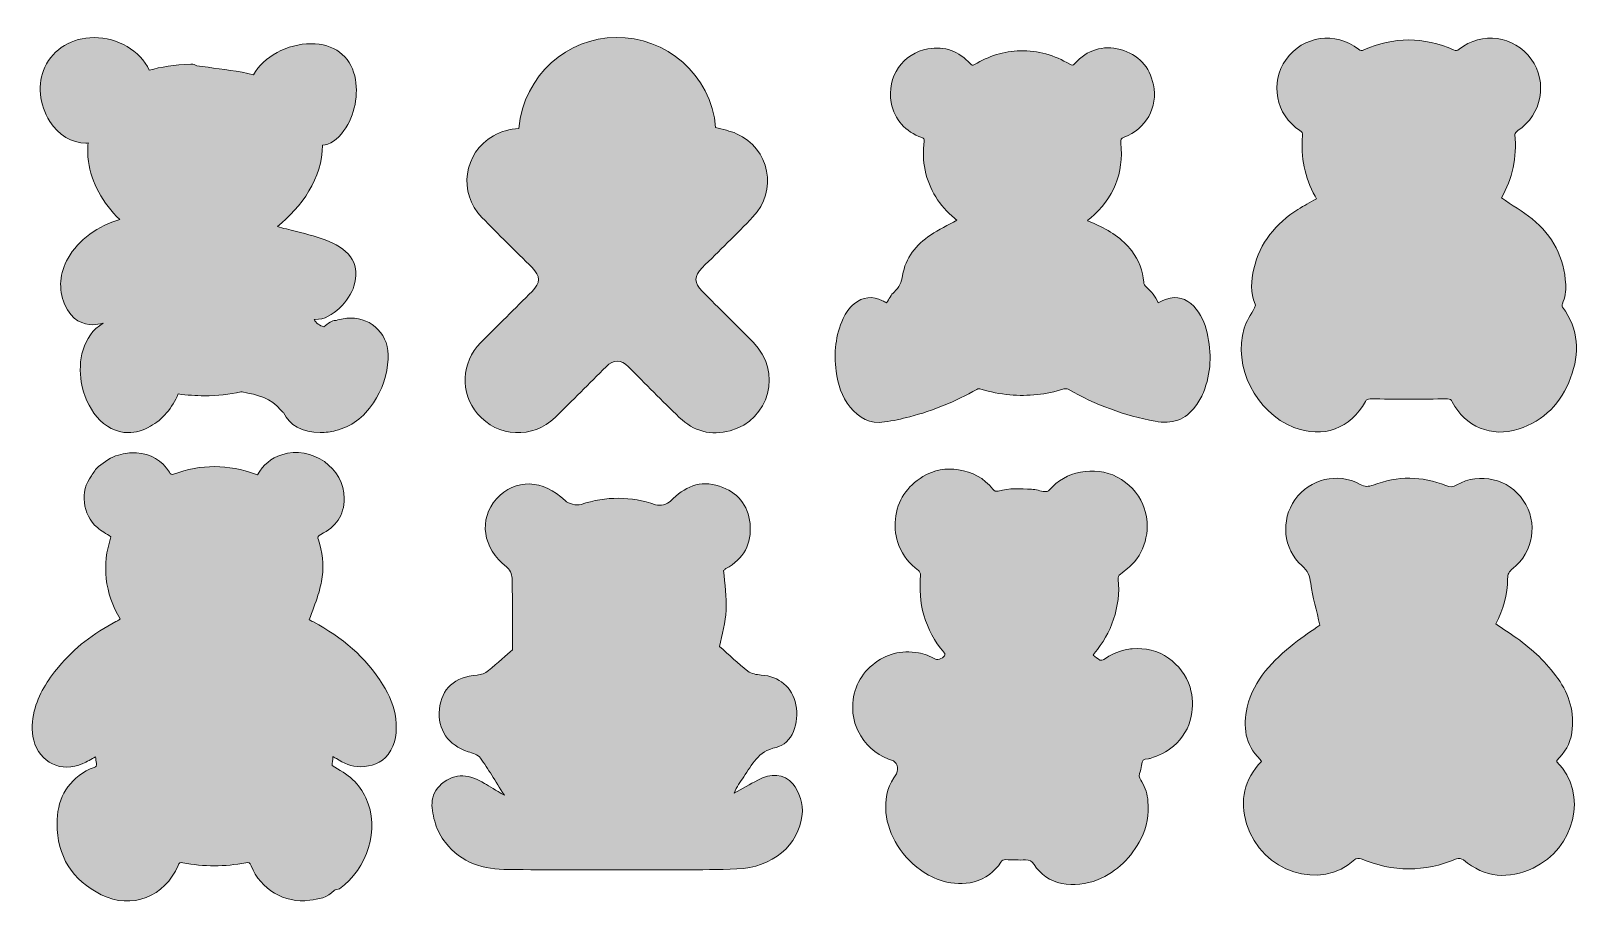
# Model space of a CAD drawing. Header units: inches. Extents: x -2172 to 3929, y -3938 to 1677.
# Drawn here: x 951 to 3808, y -3938 to -2326 of the extents above; entities that cross this region are included whole.
import ezdxf

# ---------------------------------------------------------------- set-up
doc = ezdxf.new("R2010")
doc.units = ezdxf.units.IN
doc.header["$MEASUREMENT"] = 0
doc.layers.add('Layer 1', color=7, linetype='Continuous')

# ---------------------------------------------------------------- blocks, each defined once
blk = doc.blocks.new('block 2')
at = {"layer": 'Layer 1', "true_color": 0x094d3e}
h = blk.add_hatch(color=128, dxfattribs=at)
h.dxf.hatch_style = 2
edge = h.paths.add_edge_path()
edge.add_spline(control_points=[(1051.2, -2531.4), (1052.5, -2531.4), (1053.8, -2531.4), (1055.2, -2531.3), (1054, -2543), (1054.2, -2554.5), (1055.7, -2565.1), (1061.3, -2604), (1081.5, -2641.4), (1113.1, -2671.9), (1073.9, -2682.4), (1037.1, -2709.4), (1018.2, -2742.5), (1002.6, -2769.9), (1000.4, -2799.1), (1012, -2826.9), (1024.9, -2858.1), (1047, -2864.6), (1063.3, -2864.6), (1069.3, -2864.6), (1075.8, -2863.7), (1082.6, -2862), (1044, -2885), (1036.4, -2932.6), (1042.6, -2969.7), (1046.7, -2994.1), (1056.7, -3016.7), (1070.8, -3033.4), (1086.9, -3052.5), (1106.9, -3062.6), (1128.6, -3062.6), (1142, -3062.6), (1155.7, -3058.7), (1169.4, -3051), (1191.4, -3038.7), (1209.7, -3017.3), (1220.5, -2991.6), (1236.5, -2993.9), (1252.7, -2995), (1268.7, -2995), (1292.2, -2995), (1314.5, -2992.5), (1335.1, -2987.6), (1335.1, -2987.6), (1337.5, -2988), (1337.5, -2988), (1366.2, -2993.6), (1390.9, -2998.4), (1408.5, -3021.4), (1409.9, -3023.2), (1411.7, -3024.7), (1413.7, -3025.8), (1423.7, -3048.8), (1448.5, -3062.4), (1480.9, -3062.4), (1490.5, -3062.4), (1500.1, -3061.3), (1509.5, -3059), (1536.8, -3052.2), (1560.6, -3034.7), (1578.5, -3008.2), (1594.5, -2984.4), (1604.1, -2955.8), (1605.5, -2927.7), (1606.6, -2906), (1600.2, -2887.2), (1586.9, -2873.3), (1574.2, -2859.9), (1556.3, -2852.5), (1536.6, -2852.5), (1527.7, -2852.5), (1518.8, -2854), (1510, -2857.1), (1509.7, -2857), (1509.3, -2857), (1508.9, -2857), (1505.4, -2857), (1502, -2858), (1499.2, -2860), (1495.3, -2862.6), (1491.4, -2865.4), (1487.4, -2868.4), (1479.9, -2866.5), (1473.5, -2861.5), (1469.6, -2855.1), (1470.3, -2855.2), (1471.1, -2855.2), (1471.9, -2855.2), (1504.1, -2855.2), (1534.9, -2819.5), (1542.8, -2793.9), (1548.6, -2775.5), (1547.5, -2759.1), (1539.7, -2745.3), (1522.6, -2715), (1477.3, -2703.7), (1437.3, -2693.8), (1424.6, -2690.6), (1412.3, -2687.6), (1402.3, -2684.2), (1445.6, -2649.6), (1486, -2595.5), (1484.8, -2535.4), (1498.5, -2534.9), (1512.2, -2525.6), (1524.4, -2508.6), (1544.5, -2480.5), (1552.1, -2442), (1544.1, -2408.2), (1535.5, -2371.3), (1505.6, -2349.2), (1464.2, -2349.2), (1420.5, -2349.2), (1376.5, -2373.3), (1358.6, -2406.2), (1330.7, -2399.4), (1301.4, -2395.8), (1275.3, -2392.5), (1268, -2391.6), (1261, -2390.7), (1254.3, -2389.8), (1251.6, -2387.7), (1248.2, -2386.6), (1244.4, -2386.6), (1244.2, -2386.6), (1243.9, -2386.6), (1243.6, -2386.6), (1212.6, -2388.1), (1188.6, -2391.6), (1167.3, -2397.9), (1149.9, -2361.8), (1110.2, -2338), (1065.9, -2338), (1025.4, -2338), (991.6, -2358.3), (975.7, -2392.4), (961.7, -2422.1), (965.3, -2461.1), (984.7, -2491.7), (1000.7, -2517), (1025, -2531.5), (1051.2, -2531.4)], knot_values=[0, 0, 0, 0, 1, 1, 1, 2, 2, 2, 3, 3, 3, 4, 4, 4, 5, 5, 5, 6, 6, 6, 7, 7, 7, 8, 8, 8, 9, 9, 9, 10, 10, 10, 11, 11, 11, 12, 12, 12, 13, 13, 13, 14, 14, 14, 15, 15, 15, 16, 16, 16, 17, 17, 17, 18, 18, 18, 19, 19, 19, 20, 20, 20, 21, 21, 21, 22, 22, 22, 23, 23, 23, 24, 24, 24, 25, 25, 25, 26, 26, 26, 27, 27, 27, 28, 28, 28, 29, 29, 29, 30, 30, 30, 31, 31, 31, 32, 32, 32, 33, 33, 33, 34, 34, 34, 35, 35, 35, 36, 36, 36, 37, 37, 37, 38, 38, 38, 39, 39, 39, 40, 40, 40, 41, 41, 41, 42, 42, 42, 43, 43, 43, 44, 44, 44, 45, 45, 45, 46, 46, 46, 47, 47, 47, 47], degree=3, periodic=1)
h = blk.add_hatch(color=128, dxfattribs=at)
h.dxf.hatch_style = 2
edge = h.paths.add_edge_path()
edge.add_spline(control_points=[(1775.2, -2897.7), (1739.6, -2933.5), (1737.2, -2990), (1769.5, -3028.1), (1806.2, -3071.5), (1871.1, -3074.7), (1912, -3034.7), (1943.4, -3004), (1974.2, -2972.7), (2005.4, -2941.7), (2019.3, -2927.9), (2032.4, -2928), (2046.2, -2941.8), (2077.3, -2972.9), (2108.2, -3004.2), (2139.7, -3034.8), (2165.9, -3060.3), (2197.8, -3068.8), (2232.9, -3059.2), (2305.7, -3039.3), (2328.8, -2950.6), (2275.5, -2897), (2244.3, -2865.7), (2212.9, -2834.5), (2181.6, -2803.3), (2166.5, -2788.2), (2166.5, -2775.3), (2181.5, -2760.3), (2212.6, -2729.3), (2244.3, -2698.7), (2274.8, -2667), (2320.7, -2619.3), (2305.3, -2541.3), (2244.8, -2514.2), (2232.8, -2508.9), (2219.4, -2506.8), (2206.3, -2503), (2198.9, -2405.6), (2113.7, -2336.2), (2023.6, -2337.6), (1935, -2338.9), (1855, -2404.7), (1845.3, -2504.8), (1828.5, -2506), (1812.9, -2509.7), (1798.6, -2517.9), (1744, -2549.1), (1733.4, -2623), (1777.5, -2667.9), (1807.9, -2698.9), (1839, -2729.3), (1869.7, -2760), (1885.3, -2775.6), (1885.3, -2787.9), (1869.7, -2803.5), (1838.2, -2834.9), (1806.5, -2866.2), (1775.2, -2897.7)], knot_values=[0, 0, 0, 0, 1, 1, 1, 2, 2, 2, 3, 3, 3, 4, 4, 4, 5, 5, 5, 6, 6, 6, 7, 7, 7, 8, 8, 8, 9, 9, 9, 10, 10, 10, 11, 11, 11, 12, 12, 12, 13, 13, 13, 14, 14, 14, 15, 15, 15, 16, 16, 16, 17, 17, 17, 18, 18, 18, 19, 19, 19, 19], degree=3, periodic=1)
h = blk.add_hatch(color=128, dxfattribs=at)
h.dxf.hatch_style = 2
edge = h.paths.add_edge_path()
edge.add_spline(control_points=[(3759.7, -2826.3), (3764.8, -2815), (3766.4, -2803.2), (3765.8, -2790.9), (3763.5, -2741.5), (3742.1, -2701.4), (3704.3, -2670.5), (3687, -2656.4), (3667.3, -2645.2), (3647.8, -2632.1), (3668.1, -2597), (3676.7, -2557.8), (3672.8, -2515.9), (3672.6, -2513.6), (3675.5, -2510.2), (3677.8, -2508.6), (3722.1, -2479.1), (3733.3, -2420), (3702.4, -2377.3), (3671.6, -2334.5), (3611.8, -2326.3), (3570.2, -2359.3), (3566.7, -2362.1), (3564.2, -2362.3), (3560.2, -2360.5), (3505.4, -2336.2), (3450.4, -2336.2), (3395.5, -2360.5), (3391.5, -2362.3), (3389.1, -2362.1), (3385.6, -2359.3), (3343.5, -2326.1), (3284, -2334.6), (3252.9, -2377.9), (3222.5, -2420.3), (3233.8, -2479.5), (3278.2, -2508.4), (3282, -2510.9), (3283.5, -2513.1), (3283.1, -2518), (3279.6, -2557.3), (3287.1, -2594.5), (3306.3, -2629.1), (3307.2, -2630.6), (3307.8, -2632.3), (3308.4, -2633.7), (3296.8, -2640.3), (3285.4, -2646.2), (3274.6, -2653.1), (3234.1, -2679.3), (3204.5, -2713.9), (3193.8, -2762.2), (3189, -2783.8), (3186.4, -2805.8), (3196.3, -2827.1), (3197.1, -2828.8), (3195.8, -2831.8), (3194.8, -2833.8), (3188.6, -2846.3), (3180.2, -2858), (3176.1, -2871.1), (3154.6, -2940.7), (3197.5, -3025.9), (3267, -3053), (3320.5, -3073.8), (3371.7, -3055.4), (3398.3, -3005.4), (3400.5, -3001.4), (3403.1, -3000.9), (3406.9, -3000.9), (3454.3, -3001), (3501.8, -3001), (3549.2, -3000.9), (3553.7, -3000.9), (3555.8, -3002.4), (3557.8, -3006.3), (3581.3, -3051.8), (3629.8, -3072), (3678.8, -3056.3), (3726.4, -3041), (3757.8, -3008), (3774.9, -2962.1), (3791.8, -2916.8), (3790.3, -2872.8), (3760, -2832.5), (3759, -2831.1), (3759, -2828), (3759.7, -2826.3)], knot_values=[0, 0, 0, 0, 1, 1, 1, 2, 2, 2, 3, 3, 3, 4, 4, 4, 5, 5, 5, 6, 6, 6, 7, 7, 7, 8, 8, 8, 9, 9, 9, 10, 10, 10, 11, 11, 11, 12, 12, 12, 13, 13, 13, 14, 14, 14, 15, 15, 15, 16, 16, 16, 17, 17, 17, 18, 18, 18, 19, 19, 19, 20, 20, 20, 21, 21, 21, 22, 22, 22, 23, 23, 23, 24, 24, 24, 25, 25, 25, 26, 26, 26, 27, 27, 27, 28, 28, 28, 29, 29, 29, 29], degree=3, periodic=1)
h = blk.add_hatch(color=128, dxfattribs=at)
h.dxf.hatch_style = 2
edge = h.paths.add_edge_path()
edge.add_spline(control_points=[(3083.4, -2830.9), (3069.5, -2816.5), (3052.8, -2811.2), (3033.3, -2817.7), (3028.2, -2819.4), (3023.4, -2822.1), (3018.1, -2824.6), (3013.2, -2812.8), (3005.4, -2803.5), (2996.1, -2795.3), (2993.9, -2793.3), (2991.9, -2789.8), (2991.7, -2786.9), (2990.2, -2765.4), (2982.7, -2746.3), (2969.7, -2729.3), (2952.2, -2706.5), (2928.8, -2691.7), (2903, -2680.2), (2898.4, -2678.1), (2893.7, -2676.2), (2888.3, -2673.9), (2890.8, -2671.8), (2892.6, -2670.4), (2894.3, -2669), (2936.4, -2632.6), (2955.4, -2586.9), (2949.7, -2531.4), (2949.1, -2525.3), (2949.7, -2522.7), (2956, -2520.4), (2995.5, -2506), (3018.2, -2465.7), (3009.5, -2424.5), (3002.4, -2391.1), (2981.8, -2368.7), (2948.9, -2360), (2916.4, -2351.3), (2888, -2360.5), (2865.3, -2385.6), (2861.9, -2389.3), (2859.9, -2389.2), (2855.9, -2386.8), (2828, -2370.1), (2797.8, -2361.5), (2765.3, -2362.2), (2735.1, -2362.9), (2707, -2371.8), (2681.2, -2387.5), (2677.8, -2389.5), (2676.2, -2389), (2673.7, -2386.2), (2652.8, -2362.8), (2626.8, -2353.2), (2595.9, -2358.5), (2550.9, -2366.2), (2519.3, -2409.8), (2528.5, -2457.2), (2534.7, -2488.9), (2554.1, -2510.4), (2584.6, -2521.4), (2588.3, -2522.7), (2589.5, -2524.2), (2588.9, -2528.2), (2586.4, -2546), (2586.9, -2563.7), (2590.7, -2581.3), (2598.3, -2617), (2616.6, -2646.2), (2644.7, -2669.5), (2646.4, -2670.9), (2648, -2672.3), (2648.8, -2673), (2632.5, -2682.1), (2615.9, -2690), (2600.7, -2700.1), (2574, -2717.8), (2554.5, -2741.9), (2549.3, -2774.3), (2547.3, -2786.8), (2543.4, -2796.3), (2533.8, -2804.7), (2528, -2809.7), (2524.6, -2817.5), (2519.9, -2824.4), (2520.2, -2824.4), (2520, -2824.4), (2519.8, -2824.4), (2517.5, -2823.2), (2515.1, -2821.9), (2512.7, -2820.7), (2494.1, -2811.6), (2476.5, -2813.2), (2460.3, -2826.4), (2451.3, -2833.6), (2445, -2843), (2440.3, -2853.3), (2426.2, -2884.1), (2423, -2916.4), (2427.3, -2949.7), (2430.5, -2973.8), (2437.5, -2996.4), (2452.9, -3015.7), (2469.1, -3035.9), (2489.8, -3046.7), (2516.1, -3043.1), (2531.8, -3040.9), (2547.3, -3037.5), (2562.6, -3033.5), (2605.8, -3022.4), (2646.5, -3005.4), (2685.3, -2983.3), (2687.4, -2982.1), (2690.7, -2981.9), (2693.1, -2982.6), (2710.3, -2987.9), (2727.7, -2991.8), (2745.8, -2993.3), (2779.7, -2996.1), (2812.9, -2993.2), (2845.4, -2982.5), (2847.7, -2981.8), (2851.1, -2982), (2853.2, -2983.1), (2903.1, -3011.6), (2956.2, -3031.2), (3012.7, -3041.9), (3043.3, -3047.8), (3068.3, -3039.1), (3086.9, -3014.1), (3092.6, -3006.5), (3097.5, -2998), (3101.1, -2989.3), (3115.5, -2953.6), (3116.7, -2916.7), (3107.9, -2879.5), (3103.6, -2861.5), (3096.6, -2844.5), (3083.4, -2830.9)], knot_values=[0, 0, 0, 0, 1, 1, 1, 2, 2, 2, 3, 3, 3, 4, 4, 4, 5, 5, 5, 6, 6, 6, 7, 7, 7, 8, 8, 8, 9, 9, 9, 10, 10, 10, 11, 11, 11, 12, 12, 12, 13, 13, 13, 14, 14, 14, 15, 15, 15, 16, 16, 16, 17, 17, 17, 18, 18, 18, 19, 19, 19, 20, 20, 20, 21, 21, 21, 22, 22, 22, 23, 23, 23, 24, 24, 24, 25, 25, 25, 26, 26, 26, 27, 27, 27, 28, 28, 28, 29, 29, 29, 30, 30, 30, 31, 31, 31, 32, 32, 32, 33, 33, 33, 34, 34, 34, 35, 35, 35, 36, 36, 36, 37, 37, 37, 38, 38, 38, 39, 39, 39, 40, 40, 40, 41, 41, 41, 42, 42, 42, 43, 43, 43, 44, 44, 44, 45, 45, 45, 46, 46, 46, 46], degree=3, periodic=1)
h = blk.add_hatch(color=128, dxfattribs=at)
h.dxf.hatch_style = 2
edge = h.paths.add_edge_path()
edge.add_spline(control_points=[(1605.6, -3652.8), (1592.8, -3669.5), (1575.2, -3675.1), (1554.8, -3675.6), (1537.9, -3675.9), (1524.2, -3668.7), (1510.5, -3660.6), (1508.7, -3659.6), (1506.9, -3658.5), (1504.2, -3656.8), (1503.6, -3663.6), (1503, -3669.2), (1502.6, -3673), (1516.1, -3682), (1530, -3689), (1540.9, -3699.3), (1550.6, -3708.5), (1558.9, -3720.3), (1564.5, -3732.5), (1591.3, -3790.7), (1567.6, -3862.5), (1516, -3899.4), (1514.6, -3900.4), (1512.6, -3900.5), (1510.9, -3901), (1509.3, -3901.5), (1507.2, -3901.3), (1506.3, -3902.3), (1494.6, -3916.2), (1477.7, -3918.3), (1461.6, -3920.5), (1415.1, -3926.7), (1371.5, -3900.7), (1354.1, -3857.1), (1352, -3851.9), (1349.7, -3850.6), (1344.2, -3851.7), (1305.8, -3859.1), (1267.3, -3859), (1228.9, -3851.7), (1223.9, -3850.8), (1221.9, -3851.9), (1220, -3856.6), (1196.6, -3913.9), (1134.8, -3938.1), (1079.3, -3910.4), (1025.9, -3883.9), (998, -3839.4), (998, -3779.9), (998, -3738.9), (1014.1, -3704.4), (1051.6, -3683.1), (1056.1, -3680.5), (1061, -3678.4), (1065.9, -3676.9), (1070.1, -3675.6), (1071, -3673.6), (1070.2, -3669.6), (1069.4, -3665.8), (1069.3, -3661.8), (1068.8, -3657.4), (1060.7, -3661.7), (1053.2, -3666.3), (1045.3, -3669.8), (1005.9, -3687.4), (966, -3668.2), (955.2, -3626.5), (950.6, -3608.9), (951.9, -3591.2), (956.2, -3573.7), (963.8, -3542.8), (980.5, -3516.7), (1000.6, -3492.6), (1029.8, -3457.5), (1065.6, -3430.5), (1105.9, -3409.3), (1108, -3408.2), (1110.1, -3407.1), (1112.2, -3406), (1112.6, -3405.8), (1112.9, -3405.3), (1113.8, -3404.4), (1085.7, -3356.7), (1079.7, -3306), (1097, -3253.7), (1088.3, -3247.9), (1079.5, -3243.2), (1072, -3236.8), (1044.4, -3213.1), (1039.7, -3170.3), (1061.1, -3141.6), (1065.4, -3135.9), (1068.8, -3128.9), (1074.4, -3124.8), (1085.6, -3116.5), (1096.3, -3107.3), (1110.9, -3103.7), (1121.9, -3101.1), (1132.5, -3098.7), (1143.7, -3099.6), (1169.6, -3101.8), (1190.3, -3113.1), (1204.3, -3135.4), (1206.3, -3138.5), (1207.5, -3140.4), (1212, -3138.8), (1262, -3120.3), (1312.2, -3120.3), (1362.2, -3139.1), (1363.3, -3139.5), (1364.4, -3139.6), (1366, -3140), (1375.9, -3121.7), (1390.7, -3109.6), (1410.3, -3103.2), (1465.1, -3085.6), (1525.7, -3127.8), (1525.1, -3183.6), (1524.7, -3214.3), (1509.4, -3236.2), (1481.9, -3249.3), (1476.6, -3251.9), (1475.9, -3254.1), (1477.6, -3259.4), (1484.8, -3281.4), (1487.4, -3304), (1484.7, -3326.9), (1483.4, -3338.3), (1480.2, -3349.6), (1476.8, -3360.6), (1472.2, -3375.5), (1466.5, -3390.2), (1460.9, -3406), (1462.4, -3406.8), (1465.5, -3408.4), (1468.5, -3410), (1520.5, -3437.7), (1564.4, -3474.5), (1595.9, -3525), (1607.9, -3544.3), (1616.9, -3564.9), (1619.5, -3587.7), (1622.1, -3610.9), (1620.4, -3633.4), (1605.6, -3652.8)], knot_values=[0, 0, 0, 0, 1, 1, 1, 2, 2, 2, 3, 3, 3, 4, 4, 4, 5, 5, 5, 6, 6, 6, 7, 7, 7, 8, 8, 8, 9, 9, 9, 10, 10, 10, 11, 11, 11, 12, 12, 12, 13, 13, 13, 14, 14, 14, 15, 15, 15, 16, 16, 16, 17, 17, 17, 18, 18, 18, 19, 19, 19, 20, 20, 20, 21, 21, 21, 22, 22, 22, 23, 23, 23, 24, 24, 24, 25, 25, 25, 26, 26, 26, 27, 27, 27, 28, 28, 28, 29, 29, 29, 30, 30, 30, 31, 31, 31, 32, 32, 32, 33, 33, 33, 34, 34, 34, 35, 35, 35, 36, 36, 36, 37, 37, 37, 38, 38, 38, 39, 39, 39, 40, 40, 40, 41, 41, 41, 42, 42, 42, 43, 43, 43, 44, 44, 44, 45, 45, 45, 46, 46, 46, 47, 47, 47, 48, 48, 48, 48], degree=3, periodic=1)
h = blk.add_hatch(color=128, dxfattribs=at)
h.dxf.hatch_style = 2
edge = h.paths.add_edge_path()
edge.add_spline(control_points=[(3037.2, -3476.3), (3017.4, -3462.1), (2994.7, -3457.3), (2970.5, -3459.3), (2966.3, -3459.6), (2961.9, -3459.8), (2957.9, -3460.9), (2943.9, -3464.7), (2930.5, -3469.9), (2918.8, -3478.8), (2917, -3480.2), (2913.1, -3480.8), (2911.2, -3479.8), (2906.9, -3477.4), (2903.2, -3473.8), (2899.2, -3470.6), (2900.1, -3469.1), (2900.4, -3468.4), (2901, -3467.7), (2916.3, -3448.8), (2929.1, -3428.6), (2936.4, -3405), (2943.8, -3381), (2948.1, -3357), (2944.7, -3332), (2944.1, -3327.7), (2945.2, -3325), (2948.8, -3322.2), (2957.8, -3315.1), (2967.1, -3308.1), (2974.6, -3299.6), (2987.5, -3285.1), (2994, -3267.6), (2997.1, -3248.4), (3000.2, -3229.4), (2997, -3211.5), (2990, -3194.6), (2980.8, -3172.5), (2964.7, -3155.7), (2943.1, -3144.2), (2921.5, -3132.7), (2898.4, -3130.8), (2875.4, -3135), (2853, -3139.2), (2833.8, -3150.7), (2818.5, -3168.2), (2816.9, -3170.1), (2813, -3171.2), (2810.4, -3170.9), (2802.2, -3169.8), (2794.1, -3166.9), (2785.9, -3166.6), (2765.5, -3165.7), (2744.9, -3163.9), (2724.8, -3169.9), (2720.6, -3171.1), (2717.5, -3169.7), (2714.8, -3166.3), (2698.7, -3145.8), (2676.8, -3134.7), (2651.9, -3130.7), (2629.2, -3127.1), (2606.6, -3130.9), (2586.6, -3143.2), (2557.5, -3161.2), (2539.3, -3186.7), (2536.1, -3221.5), (2534.6, -3238.1), (2536.2, -3254.5), (2542.5, -3269.9), (2550, -3288.3), (2561.9, -3303.6), (2578.3, -3315.3), (2580.6, -3317), (2582.3, -3321.3), (2582.2, -3324.3), (2580.7, -3349.1), (2581.1, -3373.6), (2588.5, -3397.7), (2596.1, -3422.8), (2607.6, -3445.7), (2625, -3465.5), (2626.1, -3466.8), (2627.3, -3469), (2627, -3470.5), (2626.1, -3475.4), (2614, -3480.4), (2609.7, -3478.1), (2599.7, -3472.8), (2589.5, -3468.6), (2578.2, -3466.6), (2546.8, -3460.9), (2519, -3468.5), (2494.6, -3488.4), (2468.7, -3509.7), (2456.8, -3538), (2457.9, -3571), (2458.5, -3587.9), (2463.2, -3604.3), (2472.7, -3619.1), (2487.2, -3641.9), (2506.9, -3657), (2532.5, -3665), (2534.5, -3665.6), (2536.4, -3667.8), (2537.5, -3669.8), (2538.9, -3672.3), (2540, -3675.4), (2540, -3678.3), (2540, -3681.8), (2539.8, -3686.1), (2537.9, -3688.7), (2523.7, -3707.4), (2517.6, -3728.7), (2518.3, -3751.6), (2519, -3773), (2525.1, -3793.5), (2535.6, -3812.4), (2547.4, -3833.3), (2562.7, -3851), (2582.3, -3864.9), (2595, -3873.9), (2608.8, -3881.2), (2623.7, -3885.3), (2642.3, -3890.3), (2661.1, -3892.1), (2680.5, -3886.5), (2701.7, -3880.5), (2717.8, -3868.7), (2729.7, -3850.7), (2732.1, -3847), (2734.4, -3845.9), (2738.4, -3846), (2750.6, -3846.4), (2762.8, -3846.9), (2774.9, -3846.5), (2782.2, -3846.2), (2786.4, -3848.6), (2790.4, -3854.8), (2802.4, -3873.2), (2819.7, -3885.5), (2841.2, -3889.5), (2863.4, -3893.7), (2885.7, -3891.7), (2907, -3882.8), (2943.2, -3867.7), (2969.3, -3841.9), (2986.7, -3807.3), (2997.3, -3786), (3001.6, -3762.9), (2999.5, -3739), (2998.3, -3726.4), (2994.8, -3714.5), (2988.3, -3703.4), (2985.7, -3698.8), (2981.6, -3694.6), (2984.1, -3688.2), (2986, -3683.5), (2987, -3678.4), (2987.8, -3673.4), (2989.4, -3662.4), (2989.4, -3662.2), (3000.6, -3660.9), (3001.7, -3660.7), (3002.7, -3660.6), (3003.7, -3660.2), (3019.2, -3655.2), (3033.9, -3648.9), (3046.2, -3637.8), (3062.9, -3622.9), (3075, -3604.8), (3079, -3582.9), (3082.3, -3565.4), (3082.1, -3547.5), (3076.6, -3529.8), (3069.6, -3507.1), (3055.8, -3489.8), (3037.2, -3476.3)], knot_values=[0, 0, 0, 0, 1, 1, 1, 2, 2, 2, 3, 3, 3, 4, 4, 4, 5, 5, 5, 6, 6, 6, 7, 7, 7, 8, 8, 8, 9, 9, 9, 10, 10, 10, 11, 11, 11, 12, 12, 12, 13, 13, 13, 14, 14, 14, 15, 15, 15, 16, 16, 16, 17, 17, 17, 18, 18, 18, 19, 19, 19, 20, 20, 20, 21, 21, 21, 22, 22, 22, 23, 23, 23, 24, 24, 24, 25, 25, 25, 26, 26, 26, 27, 27, 27, 28, 28, 28, 29, 29, 29, 30, 30, 30, 31, 31, 31, 32, 32, 32, 33, 33, 33, 34, 34, 34, 35, 35, 35, 36, 36, 36, 37, 37, 37, 38, 38, 38, 39, 39, 39, 40, 40, 40, 41, 41, 41, 42, 42, 42, 43, 43, 43, 44, 44, 44, 45, 45, 45, 46, 46, 46, 47, 47, 47, 48, 48, 48, 49, 49, 49, 50, 50, 50, 51, 51, 51, 52, 52, 52, 53, 53, 53, 54, 54, 54, 55, 55, 55, 56, 56, 56, 57, 57, 57, 58, 58, 58, 59, 59, 59, 59], degree=3, periodic=1)
h = blk.add_hatch(color=128, dxfattribs=at)
h.dxf.hatch_style = 2
edge = h.paths.add_edge_path()
edge.add_spline(control_points=[(3749.4, -3663.9), (3764.2, -3650.2), (3774.1, -3633.4), (3777.1, -3613), (3782.5, -3576.3), (3772.7, -3543.4), (3751.6, -3513.9), (3730.8, -3484.8), (3705.2, -3460.3), (3676, -3439.7), (3663.7, -3431), (3651.1, -3422.6), (3637.8, -3413.5), (3651.9, -3386.8), (3658.8, -3359.5), (3659.3, -3330.8), (3659.4, -3322.5), (3661.8, -3317.2), (3668.6, -3311.9), (3707.1, -3281.9), (3715.4, -3227.5), (3688.1, -3187), (3661.5, -3147.4), (3608.1, -3134.7), (3565.9, -3158.5), (3558.9, -3162.5), (3553.7, -3162.9), (3546.2, -3159.9), (3502, -3142), (3457.3, -3141.7), (3412.9, -3158.8), (3404, -3162.1), (3397.3, -3162.4), (3388.5, -3157.6), (3347.5, -3135), (3296.1, -3147.5), (3269.2, -3185.7), (3242.6, -3223.2), (3247.4, -3276.3), (3281.9, -3306.6), (3292.8, -3316.1), (3296.2, -3325.5), (3298.1, -3339.1), (3301.6, -3364.6), (3308.9, -3389.6), (3314.9, -3415.8), (3300.5, -3426), (3283.4, -3436.8), (3267.7, -3449.5), (3229, -3480.8), (3193.6, -3514.8), (3181.7, -3566.1), (3173.3, -3602.1), (3177.5, -3634.8), (3205.1, -3662), (3206.2, -3663), (3206.7, -3664.7), (3207.5, -3666), (3176.2, -3699.1), (3167.4, -3737.5), (3180.3, -3780), (3207.6, -3870.2), (3317.5, -3903.5), (3378.7, -3845.9), (3381.1, -3843.7), (3387.3, -3843.1), (3390.6, -3844.5), (3448.9, -3868.9), (3506.9, -3869.2), (3565.3, -3844.7), (3568.8, -3843.2), (3575.4, -3844), (3578.3, -3846.4), (3617.7, -3879.4), (3661, -3882.7), (3706.1, -3861.4), (3782.1, -3825.6), (3808.3, -3725.6), (3749.7, -3666.7), (3749.3, -3666.3), (3749.6, -3665.2), (3749.4, -3663.9)], knot_values=[0, 0, 0, 0, 1, 1, 1, 2, 2, 2, 3, 3, 3, 4, 4, 4, 5, 5, 5, 6, 6, 6, 7, 7, 7, 8, 8, 8, 9, 9, 9, 10, 10, 10, 11, 11, 11, 12, 12, 12, 13, 13, 13, 14, 14, 14, 15, 15, 15, 16, 16, 16, 17, 17, 17, 18, 18, 18, 19, 19, 19, 20, 20, 20, 21, 21, 21, 22, 22, 22, 23, 23, 23, 24, 24, 24, 25, 25, 25, 26, 26, 26, 27, 27, 27, 27], degree=3, periodic=1)
h = blk.add_hatch(color=128, dxfattribs=at)
h.dxf.hatch_style = 2
edge = h.paths.add_edge_path()
edge.add_spline(control_points=[(2283.8, -3700), (2269.3, -3707.8), (2255, -3715.9), (2240.6, -3723.9), (2244.9, -3711.8), (2251.7, -3703.2), (2257.9, -3694.2), (2273.4, -3671.7), (2283.5, -3647.5), (2317.1, -3640.1), (2347.1, -3633.5), (2360.3, -3595), (2353.4, -3562), (2346.7, -3529.4), (2323.2, -3509.7), (2289.7, -3507.3), (2281.4, -3506.7), (2271.7, -3505), (2265.5, -3500.2), (2247.4, -3486), (2230.7, -3470.1), (2213.5, -3454.9), (2217.7, -3433.4), (2224.5, -3410.9), (2225.7, -3388.1), (2227, -3364.3), (2222.8, -3340.1), (2220.9, -3315.7), (2222, -3314.8), (2223.3, -3313.1), (2225, -3312.1), (2257.9, -3294.3), (2273.2, -3266.5), (2269.4, -3229.6), (2265.9, -3195), (2246.3, -3171.7), (2213.5, -3160.8), (2177.4, -3148.9), (2148.9, -3162.1), (2123.4, -3188.3), (2117.7, -3194.1), (2103.9, -3197.6), (2096.3, -3195), (2050.5, -3179.2), (2005.5, -3179.1), (1959.5, -3194.4), (1951.1, -3197.2), (1936.3, -3193.4), (1930, -3187.1), (1890.4, -3148.2), (1838, -3146.2), (1804.2, -3184.2), (1770.9, -3221.7), (1779, -3274.9), (1822.4, -3308.6), (1828, -3313), (1832.8, -3322.3), (1832.9, -3329.5), (1833.9, -3371.1), (1833.4, -3412.8), (1833.4, -3461), (1822.8, -3470.4), (1806.7, -3485.5), (1789.5, -3499.3), (1784, -3503.8), (1776, -3506.8), (1768.8, -3507.4), (1727.6, -3510.7), (1703.3, -3532.1), (1699.6, -3569.8), (1695.8, -3607.4), (1715.8, -3636.3), (1752.5, -3648), (1760.5, -3650.5), (1770.3, -3653.6), (1774.8, -3659.7), (1789.2, -3679.5), (1801.5, -3700.8), (1818.7, -3727.9), (1802.3, -3718.1), (1792.3, -3712), (1782.3, -3706), (1755.9, -3690), (1729.2, -3685.4), (1703.7, -3707.1), (1679.4, -3727.7), (1684.7, -3754.5), (1692.3, -3780.1), (1696, -3792.4), (1702.6, -3804.6), (1710.5, -3814.7), (1739.7, -3852.2), (1780.8, -3863.9), (1826.1, -3864.2), (1899, -3864.7), (1971.9, -3864.5), (2044.8, -3864.4), (2111.7, -3864.2), (2178.6, -3865.7), (2245.3, -3863), (2310.5, -3860.3), (2359.1, -3820.1), (2365.1, -3763.4), (2367.1, -3745), (2359.8, -3721), (2348, -3706.8), (2332.2, -3687.7), (2306.8, -3687.6), (2283.8, -3700)], knot_values=[0, 0, 0, 0, 1, 1, 1, 2, 2, 2, 3, 3, 3, 4, 4, 4, 5, 5, 5, 6, 6, 6, 7, 7, 7, 8, 8, 8, 9, 9, 9, 10, 10, 10, 11, 11, 11, 12, 12, 12, 13, 13, 13, 14, 14, 14, 15, 15, 15, 16, 16, 16, 17, 17, 17, 18, 18, 18, 19, 19, 19, 20, 20, 20, 21, 21, 21, 22, 22, 22, 23, 23, 23, 24, 24, 24, 25, 25, 25, 26, 26, 26, 27, 27, 27, 28, 28, 28, 29, 29, 29, 30, 30, 30, 31, 31, 31, 32, 32, 32, 33, 33, 33, 34, 34, 34, 35, 35, 35, 36, 36, 36, 36], degree=3, periodic=1)
at = {"layer": 'Layer 1', "lineweight": 0}
for points, knots in [([(1051.2, -2531.4), (1052.5, -2531.4), (1053.8, -2531.4), (1055.2, -2531.3), (1054, -2543), (1054.2, -2554.5), (1055.7, -2565.1), (1061.3, -2604), (1081.5, -2641.4), (1113.1, -2671.9), (1073.9, -2682.4), (1037.1, -2709.4), (1018.2, -2742.5), (1002.6, -2769.9), (1000.4, -2799.1), (1012, -2826.9), (1024.9, -2858.1), (1047, -2864.6), (1063.3, -2864.6), (1069.3, -2864.6), (1075.8, -2863.7), (1082.6, -2862), (1044, -2885), (1036.4, -2932.6), (1042.6, -2969.7), (1046.7, -2994.1), (1056.7, -3016.7), (1070.8, -3033.4), (1086.9, -3052.5), (1106.9, -3062.6), (1128.6, -3062.6), (1142, -3062.6), (1155.7, -3058.7), (1169.4, -3051), (1191.4, -3038.7), (1209.7, -3017.3), (1220.5, -2991.6), (1236.5, -2993.9), (1252.7, -2995), (1268.7, -2995), (1292.2, -2995), (1314.5, -2992.5), (1335.1, -2987.6), (1335.1, -2987.6), (1337.5, -2988), (1337.5, -2988), (1366.2, -2993.6), (1390.9, -2998.4), (1408.5, -3021.4), (1409.9, -3023.2), (1411.7, -3024.7), (1413.7, -3025.8), (1423.7, -3048.8), (1448.5, -3062.4), (1480.9, -3062.4), (1490.5, -3062.4), (1500.1, -3061.3), (1509.5, -3059), (1536.8, -3052.2), (1560.6, -3034.7), (1578.5, -3008.2), (1594.5, -2984.4), (1604.1, -2955.8), (1605.5, -2927.7), (1606.6, -2906), (1600.2, -2887.2), (1586.9, -2873.3), (1574.2, -2859.9), (1556.3, -2852.5), (1536.6, -2852.5), (1527.7, -2852.5), (1518.8, -2854), (1510, -2857.1), (1509.7, -2857), (1509.3, -2857), (1508.9, -2857), (1505.4, -2857), (1502, -2858), (1499.2, -2860), (1495.3, -2862.6), (1491.4, -2865.4), (1487.4, -2868.4), (1479.9, -2866.5), (1473.5, -2861.5), (1469.6, -2855.1), (1470.3, -2855.2), (1471.1, -2855.2), (1471.9, -2855.2), (1504.1, -2855.2), (1534.9, -2819.5), (1542.8, -2793.9), (1548.6, -2775.5), (1547.5, -2759.1), (1539.7, -2745.3), (1522.6, -2715), (1477.3, -2703.7), (1437.3, -2693.8), (1424.6, -2690.6), (1412.3, -2687.6), (1402.3, -2684.2), (1445.6, -2649.6), (1486, -2595.5), (1484.8, -2535.4), (1498.5, -2534.9), (1512.2, -2525.6), (1524.4, -2508.6), (1544.5, -2480.5), (1552.1, -2442), (1544.1, -2408.2), (1535.5, -2371.3), (1505.6, -2349.2), (1464.2, -2349.2), (1420.5, -2349.2), (1376.5, -2373.3), (1358.6, -2406.2), (1330.7, -2399.4), (1301.4, -2395.8), (1275.3, -2392.5), (1268, -2391.6), (1261, -2390.7), (1254.3, -2389.8), (1251.6, -2387.7), (1248.2, -2386.6), (1244.4, -2386.6), (1244.2, -2386.6), (1243.9, -2386.6), (1243.6, -2386.6), (1212.6, -2388.1), (1188.6, -2391.6), (1167.3, -2397.9), (1149.9, -2361.8), (1110.2, -2338), (1065.9, -2338), (1025.4, -2338), (991.6, -2358.3), (975.7, -2392.4), (961.7, -2422.1), (965.3, -2461.1), (984.7, -2491.7), (1000.7, -2517), (1025, -2531.5), (1051.2, -2531.4)], [0, 0, 0, 0, 1, 1, 1, 2, 2, 2, 3, 3, 3, 4, 4, 4, 5, 5, 5, 6, 6, 6, 7, 7, 7, 8, 8, 8, 9, 9, 9, 10, 10, 10, 11, 11, 11, 12, 12, 12, 13, 13, 13, 14, 14, 14, 15, 15, 15, 16, 16, 16, 17, 17, 17, 18, 18, 18, 19, 19, 19, 20, 20, 20, 21, 21, 21, 22, 22, 22, 23, 23, 23, 24, 24, 24, 25, 25, 25, 26, 26, 26, 27, 27, 27, 28, 28, 28, 29, 29, 29, 30, 30, 30, 31, 31, 31, 32, 32, 32, 33, 33, 33, 34, 34, 34, 35, 35, 35, 36, 36, 36, 37, 37, 37, 38, 38, 38, 39, 39, 39, 40, 40, 40, 41, 41, 41, 42, 42, 42, 43, 43, 43, 44, 44, 44, 45, 45, 45, 46, 46, 46, 47, 47, 47, 47]), ([(1775.2, -2897.7), (1739.6, -2933.5), (1737.2, -2990), (1769.5, -3028.1), (1806.2, -3071.5), (1871.1, -3074.7), (1912, -3034.7), (1943.4, -3004), (1974.2, -2972.7), (2005.4, -2941.7), (2019.3, -2927.9), (2032.4, -2928), (2046.2, -2941.8), (2077.3, -2972.9), (2108.2, -3004.2), (2139.7, -3034.8), (2165.9, -3060.3), (2197.8, -3068.8), (2232.9, -3059.2), (2305.7, -3039.3), (2328.8, -2950.6), (2275.5, -2897), (2244.3, -2865.7), (2212.9, -2834.5), (2181.6, -2803.3), (2166.5, -2788.2), (2166.5, -2775.3), (2181.5, -2760.3), (2212.6, -2729.3), (2244.3, -2698.7), (2274.8, -2667), (2320.7, -2619.3), (2305.3, -2541.3), (2244.8, -2514.2), (2232.8, -2508.9), (2219.4, -2506.8), (2206.3, -2503), (2198.9, -2405.6), (2113.7, -2336.2), (2023.6, -2337.6), (1935, -2338.9), (1855, -2404.7), (1845.3, -2504.8), (1828.5, -2506), (1812.9, -2509.7), (1798.6, -2517.9), (1744, -2549.1), (1733.4, -2623), (1777.5, -2667.9), (1807.9, -2698.9), (1839, -2729.3), (1869.7, -2760), (1885.3, -2775.6), (1885.3, -2787.9), (1869.7, -2803.5), (1838.2, -2834.9), (1806.5, -2866.2), (1775.2, -2897.7)], [0, 0, 0, 0, 1, 1, 1, 2, 2, 2, 3, 3, 3, 4, 4, 4, 5, 5, 5, 6, 6, 6, 7, 7, 7, 8, 8, 8, 9, 9, 9, 10, 10, 10, 11, 11, 11, 12, 12, 12, 13, 13, 13, 14, 14, 14, 15, 15, 15, 16, 16, 16, 17, 17, 17, 18, 18, 18, 19, 19, 19, 19]), ([(3759.7, -2826.3), (3764.8, -2815), (3766.4, -2803.2), (3765.8, -2790.9), (3763.5, -2741.5), (3742.1, -2701.4), (3704.3, -2670.5), (3687, -2656.4), (3667.3, -2645.2), (3647.8, -2632.1), (3668.1, -2597), (3676.7, -2557.8), (3672.8, -2515.9), (3672.6, -2513.6), (3675.5, -2510.2), (3677.8, -2508.6), (3722.1, -2479.1), (3733.3, -2420), (3702.4, -2377.3), (3671.6, -2334.5), (3611.8, -2326.3), (3570.2, -2359.3), (3566.7, -2362.1), (3564.2, -2362.3), (3560.2, -2360.5), (3505.4, -2336.2), (3450.4, -2336.2), (3395.5, -2360.5), (3391.5, -2362.3), (3389.1, -2362.1), (3385.6, -2359.3), (3343.5, -2326.1), (3284, -2334.6), (3252.9, -2377.9), (3222.5, -2420.3), (3233.8, -2479.5), (3278.2, -2508.4), (3282, -2510.9), (3283.5, -2513.1), (3283.1, -2518), (3279.6, -2557.3), (3287.1, -2594.5), (3306.3, -2629.1), (3307.2, -2630.6), (3307.8, -2632.3), (3308.4, -2633.7), (3296.8, -2640.3), (3285.4, -2646.2), (3274.6, -2653.1), (3234.1, -2679.3), (3204.5, -2713.9), (3193.8, -2762.2), (3189, -2783.8), (3186.4, -2805.8), (3196.3, -2827.1), (3197.1, -2828.8), (3195.8, -2831.8), (3194.8, -2833.8), (3188.6, -2846.3), (3180.2, -2858), (3176.1, -2871.1), (3154.6, -2940.7), (3197.5, -3025.9), (3267, -3053), (3320.5, -3073.8), (3371.7, -3055.4), (3398.3, -3005.4), (3400.5, -3001.4), (3403.1, -3000.9), (3406.9, -3000.9), (3454.3, -3001), (3501.8, -3001), (3549.2, -3000.9), (3553.7, -3000.9), (3555.8, -3002.4), (3557.8, -3006.3), (3581.3, -3051.8), (3629.8, -3072), (3678.8, -3056.3), (3726.4, -3041), (3757.8, -3008), (3774.9, -2962.1), (3791.8, -2916.8), (3790.3, -2872.8), (3760, -2832.5), (3759, -2831.1), (3759, -2828), (3759.7, -2826.3)], [0, 0, 0, 0, 1, 1, 1, 2, 2, 2, 3, 3, 3, 4, 4, 4, 5, 5, 5, 6, 6, 6, 7, 7, 7, 8, 8, 8, 9, 9, 9, 10, 10, 10, 11, 11, 11, 12, 12, 12, 13, 13, 13, 14, 14, 14, 15, 15, 15, 16, 16, 16, 17, 17, 17, 18, 18, 18, 19, 19, 19, 20, 20, 20, 21, 21, 21, 22, 22, 22, 23, 23, 23, 24, 24, 24, 25, 25, 25, 26, 26, 26, 27, 27, 27, 28, 28, 28, 29, 29, 29, 29]), ([(3083.4, -2830.9), (3069.5, -2816.5), (3052.8, -2811.2), (3033.3, -2817.7), (3028.2, -2819.4), (3023.4, -2822.1), (3018.1, -2824.6), (3013.2, -2812.8), (3005.4, -2803.5), (2996.1, -2795.3), (2993.9, -2793.3), (2991.9, -2789.8), (2991.7, -2786.9), (2990.2, -2765.4), (2982.7, -2746.3), (2969.7, -2729.3), (2952.2, -2706.5), (2928.8, -2691.7), (2903, -2680.2), (2898.4, -2678.1), (2893.7, -2676.2), (2888.3, -2673.9), (2890.8, -2671.8), (2892.6, -2670.4), (2894.3, -2669), (2936.4, -2632.6), (2955.4, -2586.9), (2949.7, -2531.4), (2949.1, -2525.3), (2949.7, -2522.7), (2956, -2520.4), (2995.5, -2506), (3018.2, -2465.7), (3009.5, -2424.5), (3002.4, -2391.1), (2981.8, -2368.7), (2948.9, -2360), (2916.4, -2351.3), (2888, -2360.5), (2865.3, -2385.6), (2861.9, -2389.3), (2859.9, -2389.2), (2855.9, -2386.8), (2828, -2370.1), (2797.8, -2361.5), (2765.3, -2362.2), (2735.1, -2362.9), (2707, -2371.8), (2681.2, -2387.5), (2677.8, -2389.5), (2676.2, -2389), (2673.7, -2386.2), (2652.8, -2362.8), (2626.8, -2353.2), (2595.9, -2358.5), (2550.9, -2366.2), (2519.3, -2409.8), (2528.5, -2457.2), (2534.7, -2488.9), (2554.1, -2510.4), (2584.6, -2521.4), (2588.3, -2522.7), (2589.5, -2524.2), (2588.9, -2528.2), (2586.4, -2546), (2586.9, -2563.7), (2590.7, -2581.3), (2598.3, -2617), (2616.6, -2646.2), (2644.7, -2669.5), (2646.4, -2670.9), (2648, -2672.3), (2648.8, -2673), (2632.5, -2682.1), (2615.9, -2690), (2600.7, -2700.1), (2574, -2717.8), (2554.5, -2741.9), (2549.3, -2774.3), (2547.3, -2786.8), (2543.4, -2796.3), (2533.8, -2804.7), (2528, -2809.7), (2524.6, -2817.5), (2519.9, -2824.4), (2520.2, -2824.4), (2520, -2824.4), (2519.8, -2824.4), (2517.5, -2823.2), (2515.1, -2821.9), (2512.7, -2820.7), (2494.1, -2811.6), (2476.5, -2813.2), (2460.3, -2826.4), (2451.3, -2833.6), (2445, -2843), (2440.3, -2853.3), (2426.2, -2884.1), (2423, -2916.4), (2427.3, -2949.7), (2430.5, -2973.8), (2437.5, -2996.4), (2452.9, -3015.7), (2469.1, -3035.9), (2489.8, -3046.7), (2516.1, -3043.1), (2531.8, -3040.9), (2547.3, -3037.5), (2562.6, -3033.5), (2605.8, -3022.4), (2646.5, -3005.4), (2685.3, -2983.3), (2687.4, -2982.1), (2690.7, -2981.9), (2693.1, -2982.6), (2710.3, -2987.9), (2727.7, -2991.8), (2745.8, -2993.3), (2779.7, -2996.1), (2812.9, -2993.2), (2845.4, -2982.5), (2847.7, -2981.8), (2851.1, -2982), (2853.2, -2983.1), (2903.1, -3011.6), (2956.2, -3031.2), (3012.7, -3041.9), (3043.3, -3047.8), (3068.3, -3039.1), (3086.9, -3014.1), (3092.6, -3006.5), (3097.5, -2998), (3101.1, -2989.3), (3115.5, -2953.6), (3116.7, -2916.7), (3107.9, -2879.5), (3103.6, -2861.5), (3096.6, -2844.5), (3083.4, -2830.9)], [0, 0, 0, 0, 1, 1, 1, 2, 2, 2, 3, 3, 3, 4, 4, 4, 5, 5, 5, 6, 6, 6, 7, 7, 7, 8, 8, 8, 9, 9, 9, 10, 10, 10, 11, 11, 11, 12, 12, 12, 13, 13, 13, 14, 14, 14, 15, 15, 15, 16, 16, 16, 17, 17, 17, 18, 18, 18, 19, 19, 19, 20, 20, 20, 21, 21, 21, 22, 22, 22, 23, 23, 23, 24, 24, 24, 25, 25, 25, 26, 26, 26, 27, 27, 27, 28, 28, 28, 29, 29, 29, 30, 30, 30, 31, 31, 31, 32, 32, 32, 33, 33, 33, 34, 34, 34, 35, 35, 35, 36, 36, 36, 37, 37, 37, 38, 38, 38, 39, 39, 39, 40, 40, 40, 41, 41, 41, 42, 42, 42, 43, 43, 43, 44, 44, 44, 45, 45, 45, 46, 46, 46, 46]), ([(1605.6, -3652.8), (1592.8, -3669.5), (1575.2, -3675.1), (1554.8, -3675.6), (1537.9, -3675.9), (1524.2, -3668.7), (1510.5, -3660.6), (1508.7, -3659.6), (1506.9, -3658.5), (1504.2, -3656.8), (1503.6, -3663.6), (1503, -3669.2), (1502.6, -3673), (1516.1, -3682), (1530, -3689), (1540.9, -3699.3), (1550.6, -3708.5), (1558.9, -3720.3), (1564.5, -3732.5), (1591.3, -3790.7), (1567.6, -3862.5), (1516, -3899.4), (1514.6, -3900.4), (1512.6, -3900.5), (1510.9, -3901), (1509.3, -3901.5), (1507.2, -3901.3), (1506.3, -3902.3), (1494.6, -3916.2), (1477.7, -3918.3), (1461.6, -3920.5), (1415.1, -3926.7), (1371.5, -3900.7), (1354.1, -3857.1), (1352, -3851.9), (1349.7, -3850.6), (1344.2, -3851.7), (1305.8, -3859.1), (1267.3, -3859), (1228.9, -3851.7), (1223.9, -3850.8), (1221.9, -3851.9), (1220, -3856.6), (1196.6, -3913.9), (1134.8, -3938.1), (1079.3, -3910.4), (1025.9, -3883.9), (998, -3839.4), (998, -3779.9), (998, -3738.9), (1014.1, -3704.4), (1051.6, -3683.1), (1056.1, -3680.5), (1061, -3678.4), (1065.9, -3676.9), (1070.1, -3675.6), (1071, -3673.6), (1070.2, -3669.6), (1069.4, -3665.8), (1069.3, -3661.8), (1068.8, -3657.4), (1060.7, -3661.7), (1053.2, -3666.3), (1045.3, -3669.8), (1005.9, -3687.4), (966, -3668.2), (955.2, -3626.5), (950.6, -3608.9), (951.9, -3591.2), (956.2, -3573.7), (963.8, -3542.8), (980.5, -3516.7), (1000.6, -3492.6), (1029.8, -3457.5), (1065.6, -3430.5), (1105.9, -3409.3), (1108, -3408.2), (1110.1, -3407.1), (1112.2, -3406), (1112.6, -3405.8), (1112.9, -3405.3), (1113.8, -3404.4), (1085.7, -3356.7), (1079.7, -3306), (1097, -3253.7), (1088.3, -3247.9), (1079.5, -3243.2), (1072, -3236.8), (1044.4, -3213.1), (1039.7, -3170.3), (1061.1, -3141.6), (1065.4, -3135.9), (1068.8, -3128.9), (1074.4, -3124.8), (1085.6, -3116.5), (1096.3, -3107.3), (1110.9, -3103.7), (1121.9, -3101.1), (1132.5, -3098.7), (1143.7, -3099.6), (1169.6, -3101.8), (1190.3, -3113.1), (1204.3, -3135.4), (1206.3, -3138.5), (1207.5, -3140.4), (1212, -3138.8), (1262, -3120.3), (1312.2, -3120.3), (1362.2, -3139.1), (1363.3, -3139.5), (1364.4, -3139.6), (1366, -3140), (1375.9, -3121.7), (1390.7, -3109.6), (1410.3, -3103.2), (1465.1, -3085.6), (1525.7, -3127.8), (1525.1, -3183.6), (1524.7, -3214.3), (1509.4, -3236.2), (1481.9, -3249.3), (1476.6, -3251.9), (1475.9, -3254.1), (1477.6, -3259.4), (1484.8, -3281.4), (1487.4, -3304), (1484.7, -3326.9), (1483.4, -3338.3), (1480.2, -3349.6), (1476.8, -3360.6), (1472.2, -3375.5), (1466.5, -3390.2), (1460.9, -3406), (1462.4, -3406.8), (1465.5, -3408.4), (1468.5, -3410), (1520.5, -3437.7), (1564.4, -3474.5), (1595.9, -3525), (1607.9, -3544.3), (1616.9, -3564.9), (1619.5, -3587.7), (1622.1, -3610.9), (1620.4, -3633.4), (1605.6, -3652.8)], [0, 0, 0, 0, 1, 1, 1, 2, 2, 2, 3, 3, 3, 4, 4, 4, 5, 5, 5, 6, 6, 6, 7, 7, 7, 8, 8, 8, 9, 9, 9, 10, 10, 10, 11, 11, 11, 12, 12, 12, 13, 13, 13, 14, 14, 14, 15, 15, 15, 16, 16, 16, 17, 17, 17, 18, 18, 18, 19, 19, 19, 20, 20, 20, 21, 21, 21, 22, 22, 22, 23, 23, 23, 24, 24, 24, 25, 25, 25, 26, 26, 26, 27, 27, 27, 28, 28, 28, 29, 29, 29, 30, 30, 30, 31, 31, 31, 32, 32, 32, 33, 33, 33, 34, 34, 34, 35, 35, 35, 36, 36, 36, 37, 37, 37, 38, 38, 38, 39, 39, 39, 40, 40, 40, 41, 41, 41, 42, 42, 42, 43, 43, 43, 44, 44, 44, 45, 45, 45, 46, 46, 46, 47, 47, 47, 48, 48, 48, 48]), ([(3037.2, -3476.3), (3017.4, -3462.1), (2994.7, -3457.3), (2970.5, -3459.3), (2966.3, -3459.6), (2961.9, -3459.8), (2957.9, -3460.9), (2943.9, -3464.7), (2930.5, -3469.9), (2918.8, -3478.8), (2917, -3480.2), (2913.1, -3480.8), (2911.2, -3479.8), (2906.9, -3477.4), (2903.2, -3473.8), (2899.2, -3470.6), (2900.1, -3469.1), (2900.4, -3468.4), (2901, -3467.7), (2916.3, -3448.8), (2929.1, -3428.6), (2936.4, -3405), (2943.8, -3381), (2948.1, -3357), (2944.7, -3332), (2944.1, -3327.7), (2945.2, -3325), (2948.8, -3322.2), (2957.8, -3315.1), (2967.1, -3308.1), (2974.6, -3299.6), (2987.5, -3285.1), (2994, -3267.6), (2997.1, -3248.4), (3000.2, -3229.4), (2997, -3211.5), (2990, -3194.6), (2980.8, -3172.5), (2964.7, -3155.7), (2943.1, -3144.2), (2921.5, -3132.7), (2898.4, -3130.8), (2875.4, -3135), (2853, -3139.2), (2833.8, -3150.7), (2818.5, -3168.2), (2816.9, -3170.1), (2813, -3171.2), (2810.4, -3170.9), (2802.2, -3169.8), (2794.1, -3166.9), (2785.9, -3166.6), (2765.5, -3165.7), (2744.9, -3163.9), (2724.8, -3169.9), (2720.6, -3171.1), (2717.5, -3169.7), (2714.8, -3166.3), (2698.7, -3145.8), (2676.8, -3134.7), (2651.9, -3130.7), (2629.2, -3127.1), (2606.6, -3130.9), (2586.6, -3143.2), (2557.5, -3161.2), (2539.3, -3186.7), (2536.1, -3221.5), (2534.6, -3238.1), (2536.2, -3254.5), (2542.5, -3269.9), (2550, -3288.3), (2561.9, -3303.6), (2578.3, -3315.3), (2580.6, -3317), (2582.3, -3321.3), (2582.2, -3324.3), (2580.7, -3349.1), (2581.1, -3373.6), (2588.5, -3397.7), (2596.1, -3422.8), (2607.6, -3445.7), (2625, -3465.5), (2626.1, -3466.8), (2627.3, -3469), (2627, -3470.5), (2626.1, -3475.4), (2614, -3480.4), (2609.7, -3478.1), (2599.7, -3472.8), (2589.5, -3468.6), (2578.2, -3466.6), (2546.8, -3460.9), (2519, -3468.5), (2494.6, -3488.4), (2468.7, -3509.7), (2456.8, -3538), (2457.9, -3571), (2458.5, -3587.9), (2463.2, -3604.3), (2472.7, -3619.1), (2487.2, -3641.9), (2506.9, -3657), (2532.5, -3665), (2534.5, -3665.6), (2536.4, -3667.8), (2537.5, -3669.8), (2538.9, -3672.3), (2540, -3675.4), (2540, -3678.3), (2540, -3681.8), (2539.8, -3686.1), (2537.9, -3688.7), (2523.7, -3707.4), (2517.6, -3728.7), (2518.3, -3751.6), (2519, -3773), (2525.1, -3793.5), (2535.6, -3812.4), (2547.4, -3833.3), (2562.7, -3851), (2582.3, -3864.9), (2595, -3873.9), (2608.8, -3881.2), (2623.7, -3885.3), (2642.3, -3890.3), (2661.1, -3892.1), (2680.5, -3886.5), (2701.7, -3880.5), (2717.8, -3868.7), (2729.7, -3850.7), (2732.1, -3847), (2734.4, -3845.9), (2738.4, -3846), (2750.6, -3846.4), (2762.8, -3846.9), (2774.9, -3846.5), (2782.2, -3846.2), (2786.4, -3848.6), (2790.4, -3854.8), (2802.4, -3873.2), (2819.7, -3885.5), (2841.2, -3889.5), (2863.4, -3893.7), (2885.7, -3891.7), (2907, -3882.8), (2943.2, -3867.7), (2969.3, -3841.9), (2986.7, -3807.3), (2997.3, -3786), (3001.6, -3762.9), (2999.5, -3739), (2998.3, -3726.4), (2994.8, -3714.5), (2988.3, -3703.4), (2985.7, -3698.8), (2981.6, -3694.6), (2984.1, -3688.2), (2986, -3683.5), (2987, -3678.4), (2987.8, -3673.4), (2989.4, -3662.4), (2989.4, -3662.2), (3000.6, -3660.9), (3001.7, -3660.7), (3002.7, -3660.6), (3003.7, -3660.2), (3019.2, -3655.2), (3033.9, -3648.9), (3046.2, -3637.8), (3062.9, -3622.9), (3075, -3604.8), (3079, -3582.9), (3082.3, -3565.4), (3082.1, -3547.5), (3076.6, -3529.8), (3069.6, -3507.1), (3055.8, -3489.8), (3037.2, -3476.3)], [0, 0, 0, 0, 1, 1, 1, 2, 2, 2, 3, 3, 3, 4, 4, 4, 5, 5, 5, 6, 6, 6, 7, 7, 7, 8, 8, 8, 9, 9, 9, 10, 10, 10, 11, 11, 11, 12, 12, 12, 13, 13, 13, 14, 14, 14, 15, 15, 15, 16, 16, 16, 17, 17, 17, 18, 18, 18, 19, 19, 19, 20, 20, 20, 21, 21, 21, 22, 22, 22, 23, 23, 23, 24, 24, 24, 25, 25, 25, 26, 26, 26, 27, 27, 27, 28, 28, 28, 29, 29, 29, 30, 30, 30, 31, 31, 31, 32, 32, 32, 33, 33, 33, 34, 34, 34, 35, 35, 35, 36, 36, 36, 37, 37, 37, 38, 38, 38, 39, 39, 39, 40, 40, 40, 41, 41, 41, 42, 42, 42, 43, 43, 43, 44, 44, 44, 45, 45, 45, 46, 46, 46, 47, 47, 47, 48, 48, 48, 49, 49, 49, 50, 50, 50, 51, 51, 51, 52, 52, 52, 53, 53, 53, 54, 54, 54, 55, 55, 55, 56, 56, 56, 57, 57, 57, 58, 58, 58, 59, 59, 59, 59]), ([(3749.4, -3663.9), (3764.2, -3650.2), (3774.1, -3633.4), (3777.1, -3613), (3782.5, -3576.3), (3772.7, -3543.4), (3751.6, -3513.9), (3730.8, -3484.8), (3705.2, -3460.3), (3676, -3439.7), (3663.7, -3431), (3651.1, -3422.6), (3637.8, -3413.5), (3651.9, -3386.8), (3658.8, -3359.5), (3659.3, -3330.8), (3659.4, -3322.5), (3661.8, -3317.2), (3668.6, -3311.9), (3707.1, -3281.9), (3715.4, -3227.5), (3688.1, -3187), (3661.5, -3147.4), (3608.1, -3134.7), (3565.9, -3158.5), (3558.9, -3162.5), (3553.7, -3162.9), (3546.2, -3159.9), (3502, -3142), (3457.3, -3141.7), (3412.9, -3158.8), (3404, -3162.1), (3397.3, -3162.4), (3388.5, -3157.6), (3347.5, -3135), (3296.1, -3147.5), (3269.2, -3185.7), (3242.6, -3223.2), (3247.4, -3276.3), (3281.9, -3306.6), (3292.8, -3316.1), (3296.2, -3325.5), (3298.1, -3339.1), (3301.6, -3364.6), (3308.9, -3389.6), (3314.9, -3415.8), (3300.5, -3426), (3283.4, -3436.8), (3267.7, -3449.5), (3229, -3480.8), (3193.6, -3514.8), (3181.7, -3566.1), (3173.3, -3602.1), (3177.5, -3634.8), (3205.1, -3662), (3206.2, -3663), (3206.7, -3664.7), (3207.5, -3666), (3176.2, -3699.1), (3167.4, -3737.5), (3180.3, -3780), (3207.6, -3870.2), (3317.5, -3903.5), (3378.7, -3845.9), (3381.1, -3843.7), (3387.3, -3843.1), (3390.6, -3844.5), (3448.9, -3868.9), (3506.9, -3869.2), (3565.3, -3844.7), (3568.8, -3843.2), (3575.4, -3844), (3578.3, -3846.4), (3617.7, -3879.4), (3661, -3882.7), (3706.1, -3861.4), (3782.1, -3825.6), (3808.3, -3725.6), (3749.7, -3666.7), (3749.3, -3666.3), (3749.6, -3665.2), (3749.4, -3663.9)], [0, 0, 0, 0, 1, 1, 1, 2, 2, 2, 3, 3, 3, 4, 4, 4, 5, 5, 5, 6, 6, 6, 7, 7, 7, 8, 8, 8, 9, 9, 9, 10, 10, 10, 11, 11, 11, 12, 12, 12, 13, 13, 13, 14, 14, 14, 15, 15, 15, 16, 16, 16, 17, 17, 17, 18, 18, 18, 19, 19, 19, 20, 20, 20, 21, 21, 21, 22, 22, 22, 23, 23, 23, 24, 24, 24, 25, 25, 25, 26, 26, 26, 27, 27, 27, 27]), ([(2283.8, -3700), (2269.3, -3707.8), (2255, -3715.9), (2240.6, -3723.9), (2244.9, -3711.8), (2251.7, -3703.2), (2257.9, -3694.2), (2273.4, -3671.7), (2283.5, -3647.5), (2317.1, -3640.1), (2347.1, -3633.5), (2360.3, -3595), (2353.4, -3562), (2346.7, -3529.4), (2323.2, -3509.7), (2289.7, -3507.3), (2281.4, -3506.7), (2271.7, -3505), (2265.5, -3500.2), (2247.4, -3486), (2230.7, -3470.1), (2213.5, -3454.9), (2217.7, -3433.4), (2224.5, -3410.9), (2225.7, -3388.1), (2227, -3364.3), (2222.8, -3340.1), (2220.9, -3315.7), (2222, -3314.8), (2223.3, -3313.1), (2225, -3312.1), (2257.9, -3294.3), (2273.2, -3266.5), (2269.4, -3229.6), (2265.9, -3195), (2246.3, -3171.7), (2213.5, -3160.8), (2177.4, -3148.9), (2148.9, -3162.1), (2123.4, -3188.3), (2117.7, -3194.1), (2103.9, -3197.6), (2096.3, -3195), (2050.5, -3179.2), (2005.5, -3179.1), (1959.5, -3194.4), (1951.1, -3197.2), (1936.3, -3193.4), (1930, -3187.1), (1890.4, -3148.2), (1838, -3146.2), (1804.2, -3184.2), (1770.9, -3221.7), (1779, -3274.9), (1822.4, -3308.6), (1828, -3313), (1832.8, -3322.3), (1832.9, -3329.5), (1833.9, -3371.1), (1833.4, -3412.8), (1833.4, -3461), (1822.8, -3470.4), (1806.7, -3485.5), (1789.5, -3499.3), (1784, -3503.8), (1776, -3506.8), (1768.8, -3507.4), (1727.6, -3510.7), (1703.3, -3532.1), (1699.6, -3569.8), (1695.8, -3607.4), (1715.8, -3636.3), (1752.5, -3648), (1760.5, -3650.5), (1770.3, -3653.6), (1774.8, -3659.7), (1789.2, -3679.5), (1801.5, -3700.8), (1818.7, -3727.9), (1802.3, -3718.1), (1792.3, -3712), (1782.3, -3706), (1755.9, -3690), (1729.2, -3685.4), (1703.7, -3707.1), (1679.4, -3727.7), (1684.7, -3754.5), (1692.3, -3780.1), (1696, -3792.4), (1702.6, -3804.6), (1710.5, -3814.7), (1739.7, -3852.2), (1780.8, -3863.9), (1826.1, -3864.2), (1899, -3864.7), (1971.9, -3864.5), (2044.8, -3864.4), (2111.7, -3864.2), (2178.6, -3865.7), (2245.3, -3863), (2310.5, -3860.3), (2359.1, -3820.1), (2365.1, -3763.4), (2367.1, -3745), (2359.8, -3721), (2348, -3706.8), (2332.2, -3687.7), (2306.8, -3687.6), (2283.8, -3700)], [0, 0, 0, 0, 1, 1, 1, 2, 2, 2, 3, 3, 3, 4, 4, 4, 5, 5, 5, 6, 6, 6, 7, 7, 7, 8, 8, 8, 9, 9, 9, 10, 10, 10, 11, 11, 11, 12, 12, 12, 13, 13, 13, 14, 14, 14, 15, 15, 15, 16, 16, 16, 17, 17, 17, 18, 18, 18, 19, 19, 19, 20, 20, 20, 21, 21, 21, 22, 22, 22, 23, 23, 23, 24, 24, 24, 25, 25, 25, 26, 26, 26, 27, 27, 27, 28, 28, 28, 29, 29, 29, 30, 30, 30, 31, 31, 31, 32, 32, 32, 33, 33, 33, 34, 34, 34, 35, 35, 35, 36, 36, 36, 36])]:
    blk.add_open_spline(points, degree=3, knots=knots, dxfattribs=at)

msp = doc.modelspace()

# ---------------------------------------------------------------- block references
at = {"layer": 'Layer 1'}
msp.add_blockref('block 2', (0, 0), dxfattribs=at)

doc.saveas('drawing.dxf')
